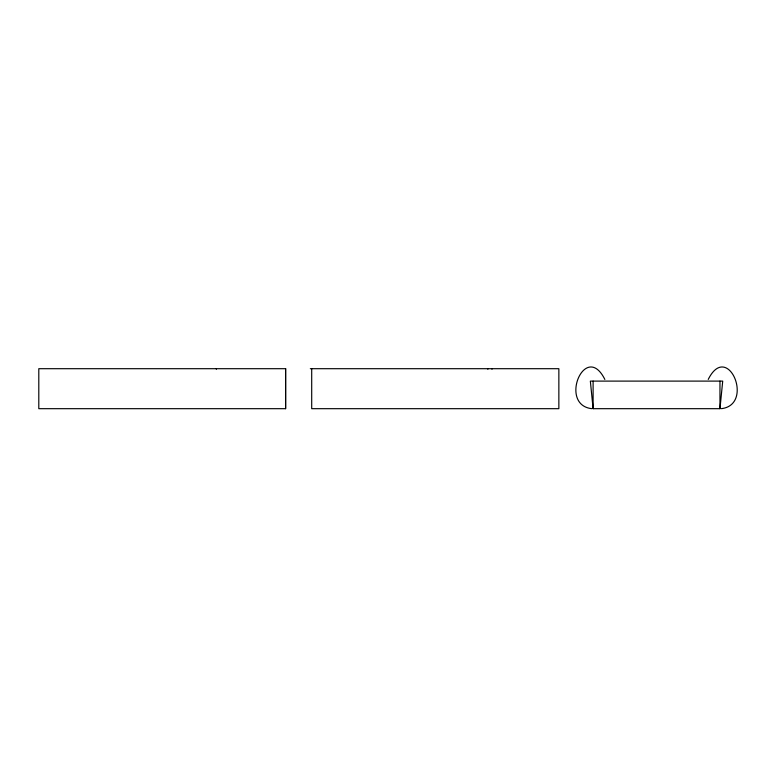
<?xml version="1.0" encoding="UTF-8"?>
<svg xmlns="http://www.w3.org/2000/svg" width="776" height="776" viewBox="0 0 776 776"><rect width="100%" height="100%" fill="white"/><g stroke="black" fill="none" stroke-linecap="round" stroke-linejoin="round"><path stroke-width="1.16" d="M719.963 408.68L722.718 381.103L590.352 381.103L593.106 408.68L719.963 408.68L719.963 381.103M708.226 379.435C727.665 340.567 754.951 404.752 721.36 408.661M591.719 408.661C558.128 404.752 585.405 340.567 604.853 379.435M310.322 368.697L558.856 368.697L558.856 408.68L311.7 408.68L311.7 368.697M593.106 381.103L593.106 408.68M491.984 368.697L491.984 369.211M487.852 368.697L487.852 369.211M285.597 368.697L285.597 408.68M216.339 368.697L216.339 369.211M285.616 368.697L38.8 368.697L38.8 408.68L285.616 408.68L285.616 368.697"/></g></svg>
